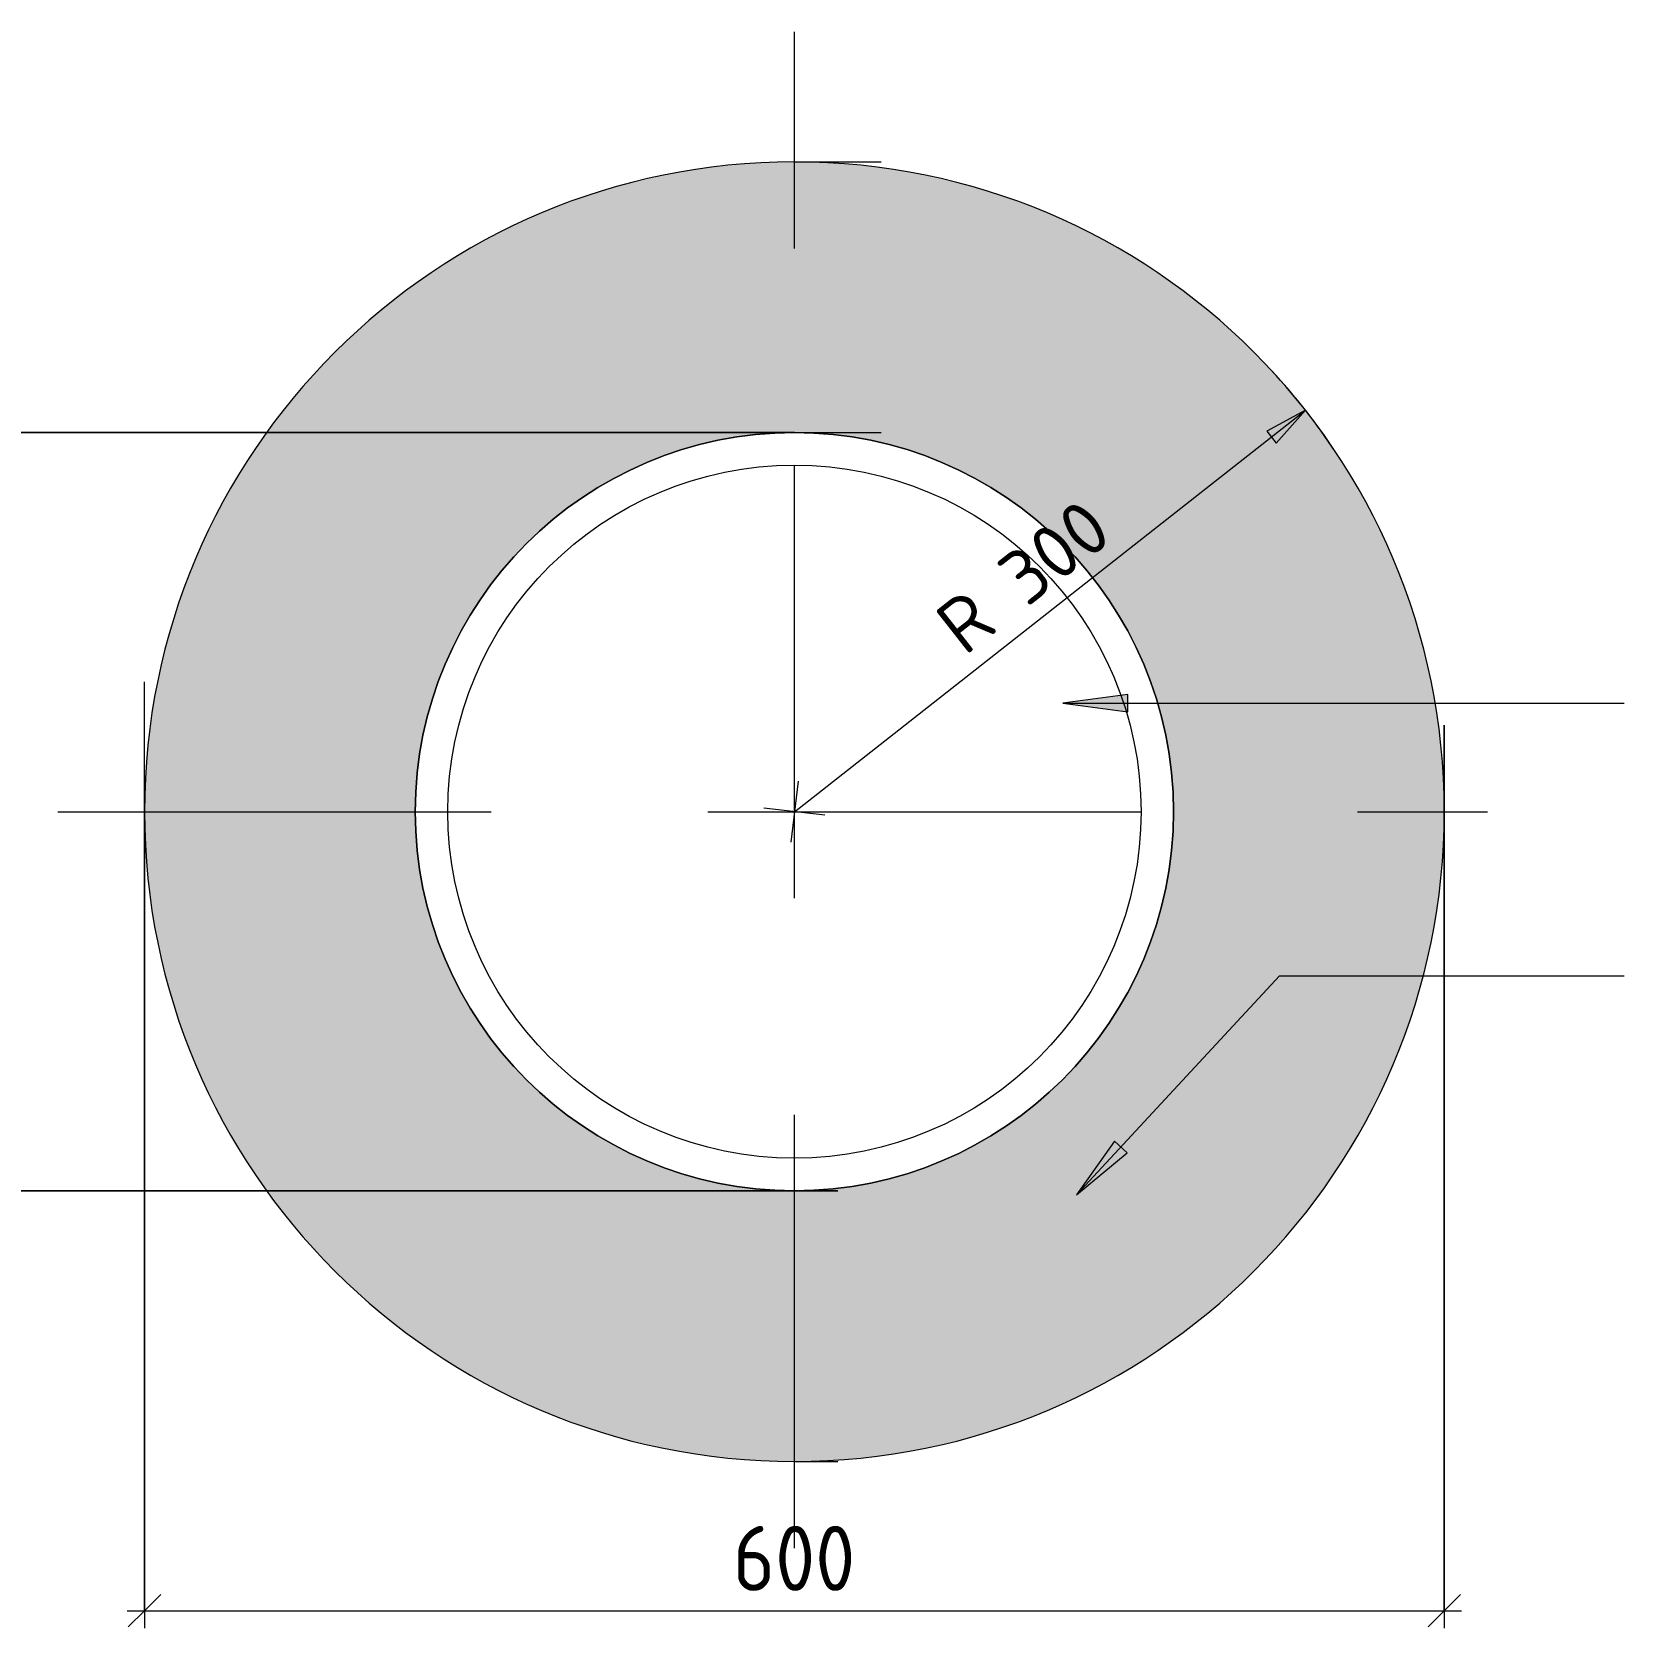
# Model space of a CAD drawing. Header units: millimetres. Extents: x 35378 to 237579, y -8553 to 29000.
# Drawn here: x 235888 to 236623, y 2331 to 3068 of the extents above; entities that cross this region are included whole.
import ezdxf

# ---------------------------------------------------------------- set-up
doc = ezdxf.new("R2010")
doc.units = ezdxf.units.MM
doc.linetypes.add('ADSK_Штрих_ш2 п1', pattern=[300, 200, -100])
for name, color, linetype, lineweight in [('A-ANNO-DIMS', 7, 'Continuous', 9), ('A-ANNO-DIMS-10', 7, 'Continuous', 9), ('A-DETL', 7, 'Continuous', 9), ('A-DETL-1', 7, 'ADSK_Штрих_ш2 п1', 9), ('G-ANNO-TEXT', 7, 'Continuous', 9)]:
    doc.layers.add(name, color=color, linetype=linetype, lineweight=lineweight)
doc.layers.add('A-DETL-GENF-7', color=7, linetype='Continuous', lineweight=9, true_color=0xf2dc97)
doc.styles.add('ISOCPEUR_4', font='isocpeur.ttf', dxfattribs={"width": 0.9, "height": 30})
doc.styles.add('ISOCPEUR_5', font='isocpeur.ttf', dxfattribs={"height": 25})
doc.dimstyles.new('ISO-2_5_1_0K_БОЛЬШОЙ', dxfattribs={"dimscale": 304.8, "dimtxt": 24.899529, "dimasz": 0.065617, "dimexe": 0.07874, "dimexo": 0, "dimgap": 0, "dimtad": 1, "dimjust": 3, "dimdec": 0, "dimzin": 0, "dimdsep": 46, "dimtxsty": 'ISOCPEUR_5', "dimsah": 1, "dimcen": 0.09, "dimazin": 0, "dimtfac": 1, "dimtdec": 4, "dimtix": 1, "dimtmove": 0, "dimatfit": 2, "dimfxl": 1, "dimtvp": 1, "dimtolj": 1, "dimtzin": 0, "dimarcsym": 2})
doc.dimstyles.new('ISO-3_0', dxfattribs={"dimscale": 304.8, "dimtxt": 29.879435, "dimasz": 0.049213, "dimexe": 0.026247, "dimexo": 0, "dimgap": 0, "dimtad": 1, "dimdec": 0, "dimrnd": 10, "dimzin": 0, "dimdsep": 46, "dimtxsty": 'ISOCPEUR_4', "dimblk1": 'OBLIQUE', "dimblk2": 'OBLIQUE', "dimsah": 1, "dimcen": 0.09, "dimdle": 0.026247, "dimazin": 0, "dimtfac": 1, "dimtdec": 4, "dimtix": 1, "dimtmove": 0, "dimatfit": 3, "dimfxl": 1, "dimtvp": 1, "dimtolj": 1, "dimtzin": 0, "dimarcsym": 2})

# ---------------------------------------------------------------- blocks, each defined once
blk = doc.blocks.new('DIMBLOCK97-Выкрас на потолке около светильника ЛК')
at = {"layer": 'A-ANNO-DIMS-10', "lineweight": 20}
for p, q in [((235846.57, 2882.81), (235839.07, 2890.31)), ((235846.57, 2882.81), (235854.07, 2875.31)), ((235846.57, 2532.81), (235839.07, 2540.31)), ((235846.57, 2532.81), (235854.07, 2525.31))]:
    blk.add_line(p, q, dxfattribs=at)
at = {"layer": 'A-ANNO-DIMS-10'}
for p, q in [((235846.57, 2524.81), (235846.57, 2890.81)), ((236239.79, 2882.81), (235838.57, 2882.81)), ((235846.57, 2882.81), (236239.79, 2882.81)), ((236259.79, 2532.81), (235838.57, 2532.81)), ((235846.57, 2532.81), (236259.79, 2532.81))]:
    blk.add_line(p, q, dxfattribs=at)
at = {"layer": 'A-ANNO-DIMS-10', "color": 0, "insert": (235807.38, 2679.37), "char_height": 30, "width": 68.263, "attachment_point": 1, "rotation": 90, "line_spacing_factor": 1.149209, "style": 'ISOCPEUR_4'}
blk.add_mtext('350', dxfattribs=at)
blk = doc.blocks.new('_Oblique')
at = {"color": 0, "linetype": 'ByBlock', "lineweight": -2}
blk.add_line((-0.5, -0.5), (0.5, 0.5), dxfattribs=at)
blk = doc.blocks.new('DIMBLOCK98-Выкрас на потолке около светильника ЛК')
at = {"layer": 'A-ANNO-DIMS-10'}
for p, q in [((236539.79, 2747.81), (236539.79, 2330.89)), ((236539.79, 2338.89), (236539.79, 2747.81)), ((235939.79, 2707.81), (235939.79, 2330.89)), ((235939.79, 2338.89), (235939.79, 2707.81)), ((235931.79, 2338.89), (236547.79, 2338.89))]:
    blk.add_line(p, q, dxfattribs=at)
at = {"layer": 'A-ANNO-DIMS-10', "lineweight": 20}
for p, q in [((235939.79, 2338.89), (235947.29, 2346.39)), ((236539.79, 2338.89), (236547.29, 2346.39)), ((235939.79, 2338.89), (235932.29, 2331.39)), ((236539.79, 2338.89), (236532.29, 2331.39))]:
    blk.add_line(p, q, dxfattribs=at)
at = {"layer": 'A-ANNO-DIMS-10', "color": 0, "insert": (236211.34, 2378.08), "char_height": 30, "width": 68.263, "attachment_point": 1, "line_spacing_factor": 1.149209, "style": 'ISOCPEUR_4'}
blk.add_mtext('600', dxfattribs=at)
blk = doc.blocks.new('DIMBLOCK99-Выкрас на потолке около светильника ЛК')
at = {"layer": 'A-ANNO-DIMS-10'}
blk.add_hatch(color=256, dxfattribs=at).paths.add_polyline_path([(236475.72, 2893.11), (236457.81, 2883.53), (236462.17, 2877.98)])
for p, q in [((236239.79, 2707.81), (236475.72, 2893.11)), ((236475.72, 2893.11), (236457.81, 2883.53)), ((236462.17, 2877.98), (236475.72, 2893.11)), ((236457.81, 2883.53), (236462.17, 2877.98)), ((236241.48, 2721.85), (236238.1, 2693.77)), ((236253.83, 2706.12), (236225.75, 2709.5))]:
    blk.add_line(p, q, dxfattribs=at)
blk.add_arc((236239.79, 2707.81), 300, 33.56187, 42.7292, dxfattribs=at)
at = {"layer": 'A-ANNO-DIMS-10', "color": 0, "insert": (236302.94, 2798.93), "char_height": 25, "width": 105.7272, "attachment_point": 1, "rotation": 38.14553, "line_spacing_factor": 1.149209, "style": 'ISOCPEUR_5'}
blk.add_mtext('R 300', dxfattribs=at)

msp = doc.modelspace()

# ---------------------------------------------------------------- hatches: boundary and pattern name
at = {"layer": 'A-DETL-GENF-7'}
h = msp.add_hatch(color=256, dxfattribs=at)
h.paths.add_polyline_path([(236239.79, 2407.81), (236259.38, 2408.46), (236278.97, 2410.39), (236298.31, 2413.57), (236317.4, 2418.03), (236336.24, 2423.75), (236354.59, 2430.64), (236372.45, 2438.74), (236389.81, 2448.02), (236406.46, 2458.37), (236422.39, 2469.79), (236437.61, 2482.28), (236451.92, 2495.68), (236465.31, 2509.99), (236477.8, 2525.21), (236489.23, 2541.14), (236499.57, 2557.79), (236508.85, 2575.15), (236516.95, 2593), (236523.85, 2611.35), (236529.56, 2630.19), (236534.02, 2649.28), (236537.2, 2668.54), (236539.12, 2688.05), (236539.79, 2707.81), (236539.12, 2727.57), (236537.2, 2747.08), (236534.02, 2766.34), (236529.56, 2785.42), (236523.85, 2804.26), (236516.95, 2822.61), (236508.85, 2840.47), (236499.57, 2857.83), (236489.23, 2874.48), (236477.8, 2890.41), (236465.31, 2905.63), (236451.92, 2919.94), (236437.61, 2933.34), (236422.39, 2945.83), (236406.46, 2957.25), (236389.81, 2967.59), (236372.45, 2976.88), (236354.59, 2984.97), (236336.24, 2991.87), (236317.4, 2997.59), (236298.31, 3002.04), (236278.97, 3005.23), (236259.38, 3007.16), (236239.79, 3007.81), (236220.2, 3007.16), (236200.6, 3005.23), (236181.26, 3002.04), (236162.17, 2997.59), (236143.33, 2991.87), (236124.98, 2984.97), (236107.13, 2976.88), (236089.77, 2967.59), (236073.12, 2957.25), (236057.19, 2945.83), (236041.97, 2933.34), (236027.66, 2919.94), (236014.26, 2905.63), (236001.77, 2890.41), (235990.35, 2874.48), (235980, 2857.83), (235970.72, 2840.47), (235962.62, 2822.61), (235955.73, 2804.26), (235950.01, 2785.42), (235945.55, 2766.34), (235942.37, 2747.08), (235940.45, 2727.57), (235939.79, 2707.81), (235940.45, 2688.05), (235942.37, 2668.54), (235945.55, 2649.28), (235950.01, 2630.19), (235955.73, 2611.35), (235962.62, 2593), (235970.72, 2575.15), (235980, 2557.79), (235990.35, 2541.14), (236001.77, 2525.21), (236014.26, 2509.99), (236027.66, 2495.68), (236041.97, 2482.28), (236057.19, 2469.79), (236073.12, 2458.37), (236089.77, 2448.02), (236107.13, 2438.74), (236124.98, 2430.64), (236143.33, 2423.75), (236162.17, 2418.03), (236181.26, 2413.57), (236200.6, 2410.39), (236220.2, 2408.46)])
h.paths.add_polyline_path([(236239.79, 2532.81), (236224.58, 2533.49), (236209.36, 2535.49), (236194.49, 2538.77), (236179.98, 2543.36), (236165.8, 2549.23), (236152.29, 2556.25), (236139.45, 2564.45), (236127.28, 2573.79), (236116.04, 2584.06), (236105.77, 2595.3), (236096.43, 2607.47), (236088.23, 2620.31), (236081.21, 2633.82), (236075.34, 2648), (236070.75, 2662.52), (236067.48, 2677.27), (236065.5, 2692.37), (236064.79, 2707.81), (236065.5, 2723.25), (236067.48, 2738.35), (236070.75, 2753.1), (236075.34, 2767.62), (236081.21, 2781.8), (236088.23, 2795.31), (236096.43, 2808.14), (236105.77, 2820.32), (236116.04, 2831.55), (236127.28, 2841.83), (236139.45, 2851.17), (236152.29, 2859.36), (236165.8, 2866.38), (236179.98, 2872.25), (236194.49, 2876.85), (236209.36, 2880.13), (236224.58, 2882.13), (236239.87, 2882.81), (236255, 2882.13), (236270.21, 2880.13), (236285.08, 2876.85), (236299.6, 2872.25), (236313.77, 2866.38), (236327.29, 2859.36), (236340.12, 2851.17), (236352.3, 2841.83), (236363.53, 2831.55), (236373.81, 2820.32), (236383.15, 2808.14), (236391.34, 2795.31), (236398.36, 2781.8), (236404.23, 2767.62), (236408.82, 2753.1), (236412.09, 2738.35), (236414.08, 2723.25), (236414.79, 2707.81), (236414.08, 2692.37), (236412.09, 2677.27), (236408.82, 2662.52), (236404.23, 2648), (236398.36, 2633.82), (236391.34, 2620.31), (236383.15, 2607.47), (236373.81, 2595.3), (236363.53, 2584.06), (236352.3, 2573.79), (236340.12, 2564.45), (236327.29, 2556.25), (236313.77, 2549.23), (236299.6, 2543.36), (236285.08, 2538.77), (236270.21, 2535.49), (236255, 2533.49), (236239.87, 2532.81)])
at = {"layer": 'G-ANNO-TEXT'}
for points in [[(236363.75, 2757.9), (236393.75, 2753.95), (236393.75, 2761.85)], [(236370.08, 2530.97), (236393.35, 2550.3), (236387.55, 2555.67)]]:
    msp.add_hatch(color=256, dxfattribs=at).paths.add_polyline_path(points)

# ---------------------------------------------------------------- linework, layer by layer
at = {"layer": 'A-DETL'}
for radius in [175, 160]:
    msp.add_circle((236239.79, 2707.81), radius, dxfattribs=at)
for radius, start, end in [(300, 0, 180), (175, 0, 180), (300, 180, 360), (175, 180, 0)]:
    msp.add_arc((236239.79, 2707.81), radius, start, end, dxfattribs=at)
at = {"layer": 'A-DETL-1'}
for p, q in [((236239.79, 2367.81), (236239.79, 3067.81)), ((236239.79, 3007.81), (236279.79, 3007.81)), ((236239.79, 2882.81), (236279.79, 2882.81)), ((235939.79, 2707.81), (235939.79, 2767.81)), ((236539.79, 2707.81), (236539.79, 2747.81)), ((235899.79, 2707.81), (236559.79, 2707.81)), ((236239.79, 2532.81), (236259.79, 2532.81)), ((236239.79, 2407.81), (236259.79, 2407.81))]:
    msp.add_line(p, q, dxfattribs=at)
at = {"layer": 'G-ANNO-TEXT'}
for p, q in [((236393.75, 2761.85), (236363.75, 2757.9)), ((236363.75, 2757.9), (236393.75, 2753.95)), ((236363.75, 2757.9), (236622.78, 2757.9)), ((236393.75, 2753.95), (236393.75, 2761.85)), ((236370.08, 2530.97), (236463.65, 2632.07)), ((236463.65, 2632.07), (236622.78, 2632.07)), ((236387.55, 2555.67), (236370.08, 2530.97)), ((236370.08, 2530.97), (236393.35, 2550.3)), ((236393.35, 2550.3), (236387.55, 2555.67))]:
    msp.add_line(p, q, dxfattribs=at)

# ---------------------------------------------------------------- dimensions: what is measured, and where the dimension line sits
at = {"layer": 'A-ANNO-DIMS'}
dim = msp.add_radius_dim(center=(236239.79, 2707.81), mpoint=(236475.72, 2893.11), dimstyle='ISO-2_5_1_0K_БОЛЬШОЙ', override={"dimpost": 'R<>'}, dxfattribs=at)
dim.commit()
dim.dimension.update_dxf_attribs({"geometry": 'DIMBLOCK99-Выкрас на потолке около светильника ЛК', "text_midpoint": (236342.17, 2804.11)})
dim = msp.add_linear_dim(base=(235846.57, 2882.81), p1=(236259.79, 2532.81), p2=(236239.79, 2882.81), angle=90, dimstyle='ISO-3_0', override={"dimpost": '<>', "dimfxl": 350.570963}, dxfattribs=at)
dim.commit()
dim.dimension.update_dxf_attribs({"geometry": 'DIMBLOCK97-Выкрас на потолке около светильника ЛК', "text_midpoint": (235831.57, 2707.81)})
dim = msp.add_linear_dim(base=(236539.79, 2338.89), p1=(235939.79, 2707.81), p2=(236539.79, 2747.81), dimstyle='ISO-3_0', override={"dimpost": '<>', "dimfxl": 601.331855}, dxfattribs=at)
dim.commit()
dim.dimension.update_dxf_attribs({"geometry": 'DIMBLOCK98-Выкрас на потолке около светильника ЛК', "text_midpoint": (236239.79, 2353.89)})

doc.saveas('drawing.dxf')
